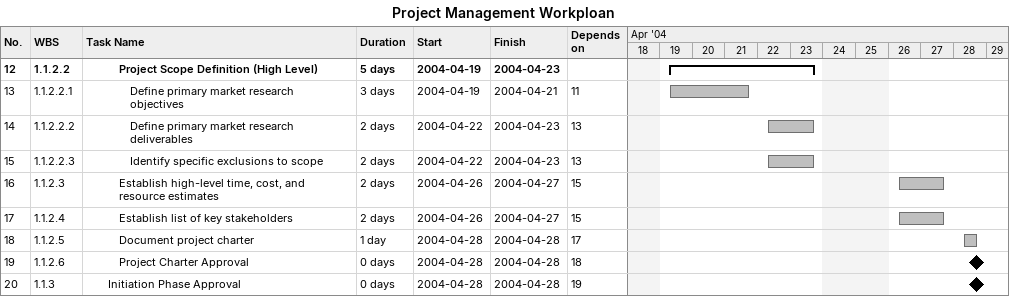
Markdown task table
Project Management Workploan

| ID | WBS | Task | Duration | Start | Finish | Predecessors |
|---|---|---|---|---|---|---|
| 12 | 1.1.2.2 | **Project Scope Definition (High Level)** | 5d | 2004-04-19 | 2004-04-23 |  |
| 13 | 1.1.2.2.1 | Define primary market research objectives | 3d | 2004-04-19 | 2004-04-21 | 11 |
| 14 | 1.1.2.2.2 | Define primary market research deliverables | 2d | 2004-04-22 | 2004-04-23 | 13 |
| 15 | 1.1.2.2.3 | Identify specific exclusions to scope | 2d | 2004-04-22 | 2004-04-23 | 13 |
| 16 | 1.1.2.3 | Establish high-level time, cost, and resource estimates | 2d | 2004-04-26 | 2004-04-27 | 15 |
| 17 | 1.1.2.4 | Establish list of key stakeholders | 2d | 2004-04-26 | 2004-04-27 | 15 |
| 18 | 1.1.2.5 | Document project charter | 1d | 2004-04-28 | 2004-04-28 | 17 |
| 19 | 1.1.2.6 | Project Charter Approval | 0d | 2004-04-28 | 2004-04-28 | 18 |
| 20 | 1.1.3 | Initiation Phase Approval | 0d | 2004-04-28 | 2004-04-28 | 19 |
